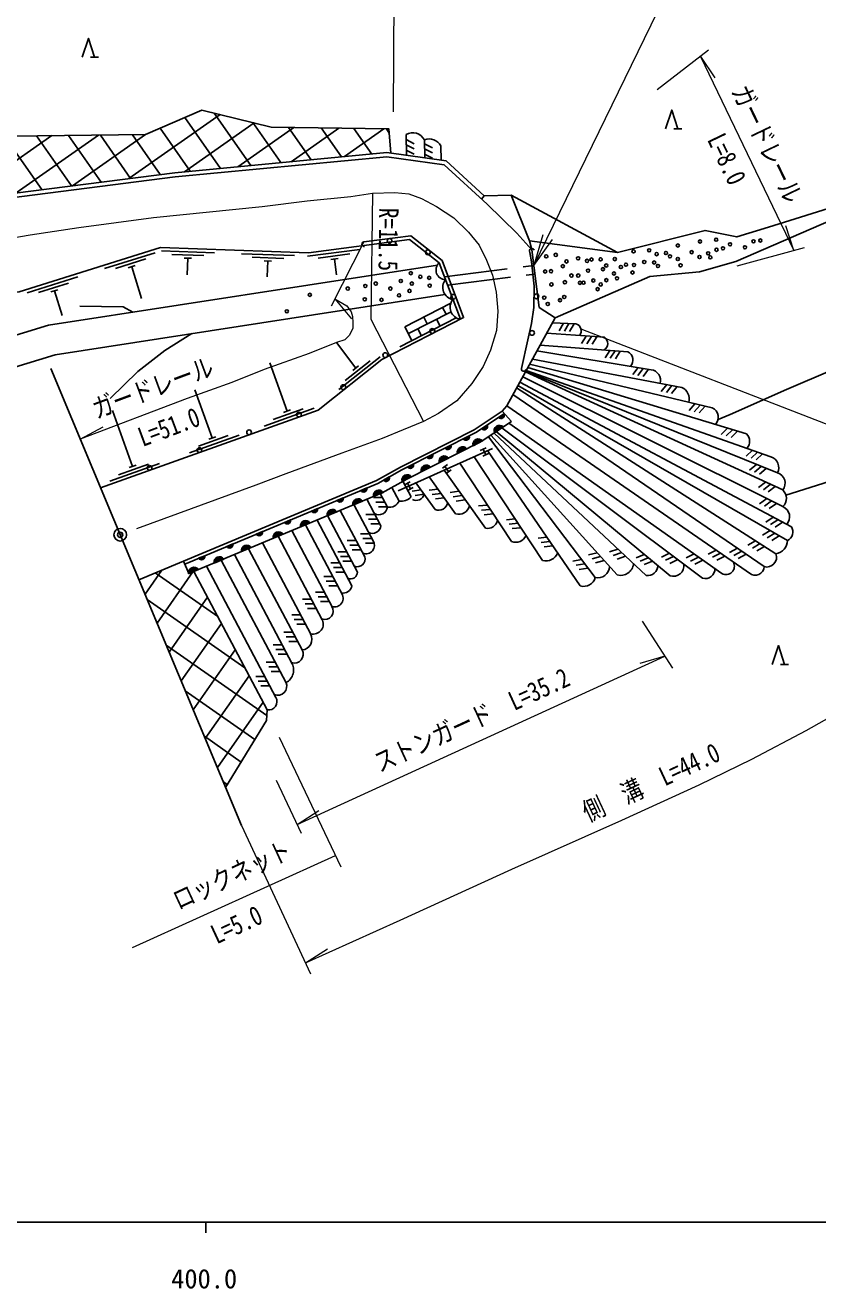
# Model space of a CAD drawing. Units: millimetres, scale not verified. Extents: x 40000 to 680000, y 20000 to 380000.
# Drawn here: x 450918 to 525889, y 198715 to 318208 of the extents above; entities that cross this region are included whole.
import ezdxf
from ezdxf.enums import TextEntityAlignment as Align

# ---------------------------------------------------------------- set-up
doc = ezdxf.new("R2010")
doc.units = ezdxf.units.MM
doc.header["$LTSCALE"] = 1000
doc.header["$PDMODE"] = 32
doc.header["$PDSIZE"] = 500
doc.linetypes.add('CHAIN', pattern=[18.5, 12, -1.5, 3.5, -1.5])
doc.linetypes.add('DASHED', pattern=[7.5, 6, -1.5])
for name, color, linetype, lineweight in [('M-BGD', 7, 'Continuous', 25), ('M-BMK', 2, 'CHAIN', 13), ('M-BMK-OTRS', 5, 'Continuous', 25), ('M-BMK-SRVR', 3, 'Continuous', 25), ('M-STR-HTXT', 7, 'Continuous', 13), ('M-TTL-BAND', 7, 'Continuous', 25)]:
    doc.layers.add(name, color=color, linetype=linetype, lineweight=lineweight)
doc.layers.add('M-OTRS', color=6, linetype='Continuous')
doc.styles.add('ＭＳ ゴシック', font='')
doc.styles.get('ＭＳ ゴシック').set_extended_font_data('MS Gothic')

# ---------------------------------------------------------------- blocks, each defined once
blk = doc.blocks.new('open_arrow')
at = {"color": 0, "linetype": 'Continuous', "lineweight": -2}
blk.add_lwpolyline([(7.5, 1.25), (0, 0), (7.5, -1.25)], dxfattribs=at)

msp = doc.modelspace()

# ---------------------------------------------------------------- hatches: boundary and pattern name
at = {"layer": 'M-BGD'}
for points in [[(495700, 281115), (496221, 281462, -0.84072)], [(494102, 280048), (494622, 280396, -0.84072)], [(495309, 279669, -0.82183), (496133, 280219)], [(490632, 278213), (491191, 278495, -0.84072)], [(492362, 279083), (492921, 279364, -0.84072)], [(493290, 278447, -0.82183), (494176, 278892)], [(488911, 277349), (489470, 277630, -0.84072)], [(490087, 276837, -0.82183), (490972, 277282)], [(491803, 277699, -0.82183), (492688, 278144)], [(487085, 276430), (487644, 276712, -0.84072)], [(488379, 275978, -0.82183), (489264, 276423)], [(484811, 275187), (485357, 275493, -0.84072)], [(486567, 275067, -0.82183), (487452, 275512)], [(482658, 274209), (483235, 274450, -0.84072)], [(483862, 273644, -0.82183), (484776, 274026)], [(477989, 272259), (478566, 272500, -0.84072)], [(480403, 273267), (480981, 273509, -0.84072)], [(481912, 272830, -0.82183), (482826, 273212)], [(475432, 271191), (476009, 271432, -0.84072)], [(476958, 270761, -0.82183), (477872, 271142)], [(479480, 271814, -0.82183), (480395, 272196)], [(472777, 270082), (473355, 270323, -0.84072)], [(474385, 269686, -0.82183), (475299, 270068)], [(469978, 268913), (470555, 269154, -0.84072)], [(471385, 268433, -0.82183), (472299, 268815)], [(467322, 267804), (467900, 268045, -0.84072)], [(468778, 267344, -0.82183), (469692, 267726)], [(466376, 266341, -0.82183), (467291, 266723)]]:
    msp.add_hatch(color=256, dxfattribs=at).paths.add_polyline_path(points)

# ---------------------------------------------------------------- linework, layer by layer
for p, q in [((457097, 315182), (457849, 315182)), ((469349, 309762), (460701, 303706)), ((469385, 304671), (466012, 309488)), ((472246, 304943), (468774, 309902)), ((466523, 304399), (463676, 308466)), ((472578, 308971), (465975, 304347)), ((476323, 308541), (471018, 304826)), ((475108, 305215), (472457, 309001)), ((477970, 305487), (475825, 308549)), ((480585, 308473), (476060, 305305)), ((480831, 305758), (478912, 308500)), ((484847, 308406), (481103, 305784)), ((483693, 306030), (481998, 308451)), ((485352, 308019), (485084, 308402)), ((512288, 308404), (513041, 308404)), ((453430, 307771), (444012, 301177)), ((452481, 302661), (449004, 307626)), ((457854, 307816), (450049, 302351)), ((455283, 303017), (451965, 307756)), ((458086, 303374), (454995, 307787)), ((462277, 307862), (455375, 303029)), ((460888, 303730), (458025, 307818)), ((463690, 304086), (461056, 307849)), ((486943, 307872), (486974, 305906)), ((487699, 307007), (486950, 307389)), ((488677, 307360), (488704, 305661)), ((487706, 306507), (486958, 306889)), ((487714, 306007), (486966, 306389)), ((489431, 306629), (488683, 307010)), ((489439, 306129), (488691, 306510)), ((489447, 305629), (488699, 306011)), ((490237, 306798), (490259, 305440)), ((494347, 302062), (494077, 301767)), ((506943, 296729), (496894, 302135)), ((498830, 296955), (498636, 297829)), ((463194, 296695), (458422, 295203)), ((468808, 296696), (463811, 296872)), ((467798, 296432), (464799, 296537)), ((476383, 296429), (471386, 296605)), ((482560, 297016), (477603, 296363)), ((481608, 296588), (478633, 296196)), ((462329, 296111), (459466, 295215)), ((461321, 295481), (460653, 295272)), ((460987, 295376), (461927, 292373)), ((466638, 296172), (465938, 296197)), ((466288, 296185), (466232, 294590)), ((475373, 296165), (472375, 296270)), ((474213, 295905), (473514, 295930)), ((473863, 295918), (473810, 294419)), ((480507, 296140), (479812, 296049)), ((480160, 296095), (480355, 294607)), ((455886, 294410), (451113, 292917)), ((455021, 293825), (452157, 292929)), ((454013, 293195), (453345, 292986)), ((453679, 293091), (454409, 290756)), ((491182, 291929), (486833, 289699)), ((491693, 290540), (486367, 287809)), ((491199, 291112), (487168, 289045)), ((488948, 289958), (488612, 290611)), ((490173, 289760), (489837, 290414)), ((490727, 290870), (490392, 291524)), ((486833, 289699), (487503, 288391)), ((488393, 288848), (488058, 289501)), ((500775, 290072), (503019, 289977)), ((501416, 289302), (501841, 290027)), ((501916, 289281), (502341, 290006)), ((502416, 289260), (502840, 289985)), ((482176, 285772), (480351, 288206)), ((500235, 289087), (505714, 288697)), ((503548, 288107), (503993, 288819)), ((504046, 288072), (504492, 288784)), ((504545, 288036), (504990, 288748)), ((480594, 283745), (484505, 286860)), ((499320, 287418), (510134, 285631)), ((499621, 287968), (507924, 287331)), ((505765, 286752), (506215, 287462)), ((506264, 286714), (506713, 287424)), ((506762, 286676), (507212, 287386)), ((475682, 281706), (474044, 286296)), ((481189, 284603), (483536, 286472)), ((481902, 285554), (482449, 285990)), ((498449, 285830), (519148, 279561)), ((498628, 286156), (515914, 282016)), ((498890, 286635), (513019, 283961)), ((508384, 285168), (508893, 285836)), ((508877, 285086), (509387, 285754)), ((509371, 285005), (509880, 285673)), ((497695, 284455), (523397, 270769)), ((497977, 284969), (522599, 272680)), ((498234, 285437), (522574, 274261)), ((522074, 275869), (498272, 285506)), ((498303, 285563), (521460, 277404)), ((468603, 279180), (466960, 283743)), ((497059, 283294), (520816, 267007)), ((497400, 283916), (521933, 268225)), ((497522, 284139), (523029, 269480)), ((511075, 283573), (511600, 284229)), ((511566, 283480), (512091, 284136)), ((512057, 283387), (512582, 284043)), ((496466, 282213), (519618, 266267)), ((513712, 281780), (514268, 282410)), ((514199, 281664), (514754, 282293)), ((514685, 281547), (515240, 282177)), ((461064, 276490), (459181, 281769)), ((473529, 280301), (478238, 281981)), ((474370, 280920), (477196, 281928)), ((475353, 281589), (476012, 281824)), ((496221, 281462), (495700, 281115)), ((496043, 281704), (496912, 280738)), ((494622, 280396), (494102, 280048)), ((495272, 279644), (509649, 266170)), ((495309, 279669), (496133, 280219)), ((495480, 279783), (511922, 266139)), ((496001, 280131), (515002, 265915)), ((496664, 280573), (516810, 266355)), ((516757, 279509), (517349, 280106)), ((517235, 279365), (517827, 279961)), ((517714, 279220), (518306, 279816)), ((466450, 277775), (471160, 279455)), ((467292, 278394), (470117, 279402)), ((468274, 279063), (468933, 279298)), ((491191, 278495), (490632, 278213)), ((492921, 279364), (492362, 279083)), ((493290, 278447), (494176, 278892)), ((494732, 279284), (504836, 265979)), ((494954, 279433), (506924, 266218)), ((486196, 274171), (495125, 278194)), ((489470, 277630), (488911, 277349)), ((490087, 276837), (490972, 277282)), ((491803, 277699), (492688, 278144)), ((499859, 267601), (493379, 277407)), ((494510, 278246), (493963, 278000)), ((494757, 277699), (494210, 277452)), ((494483, 277576), (494237, 278123)), ((503429, 265182), (494640, 277976)), ((519115, 277443), (519732, 278013)), ((519586, 277277), (520204, 277846)), ((520058, 277111), (520676, 277680)), ((458911, 275085), (463621, 276765)), ((459752, 275703), (462578, 276712)), ((460735, 276372), (461394, 276608)), ((487644, 276712), (487085, 276430)), ((488379, 275978), (489264, 276423)), ((490866, 276663), (490379, 276313)), ((494450, 270641), (490536, 276126)), ((490973, 276001), (490622, 276488)), ((491216, 276176), (490729, 275826)), ((496919, 269372), (492015, 276793)), ((519442, 276134), (520086, 276674)), ((519906, 275946), (520549, 276486)), ((520369, 275758), (521013, 276298)), ((485357, 275493), (484811, 275187)), ((486567, 275067), (487452, 275512)), ((487413, 273606), (486633, 275079)), ((487338, 275035), (486807, 274754)), ((487353, 274364), (487073, 274895)), ((489689, 272413), (487879, 274930)), ((491635, 272016), (489133, 275495)), ((520293, 274492), (520961, 275002)), ((483235, 274450), (482658, 274209)), ((483862, 273644), (484776, 274026)), ((485183, 272632), (484505, 273913)), ((486288, 273203), (485601, 274500)), ((487619, 274505), (487088, 274224)), ((487526, 274150), (488359, 274263)), ((487818, 273744), (488650, 273857)), ((489131, 274227), (489963, 274341)), ((489423, 273821), (490255, 273935)), ((491103, 274025), (491935, 274138)), ((491395, 273619), (492227, 273733)), ((520748, 274283), (521415, 274793)), ((521202, 274074), (521869, 274584)), ((478566, 272500), (477989, 272259)), ((480981, 273509), (480403, 273267)), ((481912, 272830), (482826, 273212)), ((483893, 269312), (482009, 272870)), ((484565, 270860), (483230, 273380)), ((483857, 273549), (484697, 273548)), ((484091, 273107), (484931, 273107)), ((484325, 272665), (485165, 272665)), ((489715, 273415), (490547, 273529)), ((491687, 273213), (492519, 273327)), ((493794, 272756), (494630, 272837)), ((520395, 272951), (521078, 273439)), ((520842, 272728), (521526, 273216)), ((521290, 272505), (521973, 272993)), ((476009, 271432), (475432, 271191)), ((481821, 265202), (478529, 271417)), ((479480, 271814), (480395, 272196)), ((482346, 266497), (479522, 271831)), ((483031, 267939), (480707, 272326)), ((483147, 271952), (483987, 271951)), ((483381, 271510), (484221, 271509)), ((494069, 272339), (494905, 272420)), ((494345, 271922), (495181, 272003)), ((496429, 271446), (497265, 271527)), ((520981, 271214), (521678, 271684)), ((521423, 270979), (522119, 271449)), ((473355, 270323), (472777, 270082)), ((474385, 269686), (475299, 270068)), ((479987, 263139), (476134, 270416)), ((476958, 270761), (477872, 271142)), ((480957, 264263), (477415, 270951)), ((482624, 270123), (483464, 270123)), ((483615, 271068), (484455, 271067)), ((496704, 271029), (497540, 271110)), ((496980, 270612), (497816, 270693)), ((520674, 269978), (521385, 270425)), ((521107, 269729), (521818, 270176)), ((521864, 270744), (522560, 271214)), ((470555, 269154), (469978, 268913)), ((477926, 260631), (473358, 269257)), ((479021, 261985), (474842, 269877)), ((481382, 269466), (482222, 269465)), ((481616, 269024), (482456, 269023)), ((482858, 269681), (483698, 269681)), ((483092, 269239), (483932, 269239)), ((499432, 269690), (500266, 269786)), ((499715, 269278), (500549, 269374)), ((499998, 268866), (500832, 268962)), ((519285, 269038), (520016, 269451)), ((519706, 268768), (520437, 269181)), ((520127, 268499), (520859, 268912)), ((521541, 269480), (522252, 269927)), ((467900, 268045), (467322, 267804)), ((468778, 267344), (469692, 267726)), ((476176, 257819), (470706, 268149)), ((471385, 268433), (472299, 268815)), ((477136, 259061), (472030, 268702)), ((480498, 268402), (481338, 268401)), ((480732, 267960), (481572, 267959)), ((481850, 268582), (482690, 268582)), ((502720, 267538), (503549, 267673)), ((504202, 268118), (505016, 268325)), ((504538, 267748), (505352, 267954)), ((506182, 268403), (506976, 268675)), ((506546, 268061), (507341, 268333)), ((506911, 267719), (507706, 267991)), ((508697, 267851), (509474, 268171)), ((509082, 267532), (509859, 267852)), ((511097, 267909), (511857, 268268)), ((511498, 267610), (512258, 267968)), ((511898, 267310), (512658, 267669)), ((513437, 267828), (514187, 268207)), ((513846, 267539), (514595, 267919)), ((515524, 268186), (516269, 268574)), ((515936, 267902), (516681, 268290)), ((516347, 267619), (517093, 268007)), ((517545, 268349), (518290, 268739)), ((517958, 268067), (518702, 268456)), ((518370, 267784), (519114, 268173)), ((463851, 266679), (462249, 264391)), ((466786, 266512), (463389, 261661)), ((466380, 266343), (465885, 267529)), ((466376, 266341), (467291, 266723)), ((474618, 254638), (468051, 267040)), ((475588, 256032), (469450, 267625)), ((479829, 267377), (480669, 267376)), ((480063, 266935), (480903, 266934)), ((480297, 266493), (481137, 266492)), ((480966, 267518), (481806, 267517)), ((503022, 267139), (503851, 267275)), ((503325, 266741), (504154, 266876)), ((504874, 267377), (505688, 267584)), ((509467, 267213), (510244, 267533)), ((514254, 267251), (515004, 267630)), ((469125, 262280), (463220, 266415)), ((479155, 266080), (479995, 266080)), ((479389, 265638), (480229, 265638)), ((468156, 264110), (464530, 258931)), ((478381, 264587), (479221, 264587)), ((478615, 264146), (479455, 264145)), ((479623, 265196), (480463, 265196)), ((471694, 257430), (462454, 263899)), ((477149, 263935), (477989, 263935)), ((477383, 263493), (478223, 263493)), ((477617, 263051), (478457, 263051)), ((478849, 263704), (479689, 263703)), ((476129, 262440), (476969, 262439)), ((476363, 261998), (477203, 261997)), ((469470, 261629), (465670, 256201)), ((475376, 260798), (476216, 260798)), ((476597, 261556), (477437, 261556)), ((473769, 252925), (464256, 259586)), ((474385, 259614), (475225, 259614)), ((475610, 260356), (476450, 260356)), ((475844, 259914), (476684, 259914)), ((470785, 259147), (466810, 253471)), ((474619, 259173), (475459, 259172)), ((474853, 258731), (475693, 258730)), ((473715, 257985), (474555, 257984)), ((473949, 257543), (474789, 257542)), ((474183, 257101), (475023, 257100)), ((522370, 257760), (523123, 257760)), ((472099, 256665), (467950, 250741)), ((472726, 256625), (473566, 256625)), ((472960, 256183), (473800, 256183)), ((473194, 255742), (474034, 255741)), ((472645, 250660), (466058, 255272)), ((473413, 254183), (469091, 248011)), ((471337, 248524), (467859, 250959)), ((470029, 246388), (469661, 246646))]:
    msp.add_line(p, q, dxfattribs=at)
at = {"layer": 'M-BGD', "linetype": 'DASHED'}
for p, q in [((490570, 294403), (499018, 295476)), ((490860, 293634), (499119, 294682))]:
    msp.add_line(p, q, dxfattribs=at)
at = {"layer": 'M-BGD'}
for points in [[(456310, 315182), (456892, 316964), (457474, 315182)], [(494347, 302062), (496894, 302135), (498636, 297829), (506943, 296729), (515226, 298802), (518227, 298199), (521239, 299128), (528377, 301362), (531165, 303354), (542157, 313097)], [(561377, 312918), (558259, 308367), (555587, 305103), (552518, 302432), (548820, 299525), (545801, 297695), (541817, 295346), (539095, 293639), (537640, 292493), (533662, 289191), (531425, 287667), (527273, 285610), (522919, 283767), (517616, 281407), (516464, 280928)], [(391121, 287612), (389772, 291309), (397884, 295538), (415236, 301010), (424135, 303554), (442661, 306316), (449511, 307731), (462293, 307862), (467612, 310187), (474194, 308575), (485322, 308398), (485506, 306114)], [(499523, 291503), (501039, 290554), (510005, 294443), (514715, 294889), (518131, 295864), (528826, 300511), (539788, 310236)], [(511501, 308404), (512083, 310186), (512666, 308404)], [(448204, 302117), (465061, 304261), (485135, 306167), (490729, 305374), (494347, 302062)], [(445879, 301418), (465105, 303863), (485126, 305764), (490551, 304995), (494602, 301287), (497430, 298559), (498830, 296955), (499523, 291503)], [(420893, 287000), (430598, 289995), (450338, 292989), (463725, 297176), (477725, 296682), (487283, 297940), (490069, 295734), (492078, 290400)], [(482962, 297724), (487384, 298306), (490362, 295949), (492391, 290561), (484645, 286589), (478643, 281807), (458045, 274457)], [(497848, 285750), (498478, 288445), (498823, 289991), (499026, 291518), (499067, 293533), (498809, 295822), (498638, 296709), (498613, 296840)], [(489905, 295533), (453114, 289846), (409800, 276584)], [(490620, 292751), (453754, 287052), (410637, 273850)], [(461105, 291081), (460168, 291580), (456087, 291649)], [(501039, 290554), (496466, 282213), (496043, 281704), (493401, 279942), (486406, 276425), (484133, 275150), (461673, 265770)], [(466689, 289052), (464122, 287438), (461573, 285460), (458949, 282913)], [(540412, 282069), (535884, 279487), (531563, 277234), (527554, 275243), (522877, 273774)], [(496246, 281479), (493552, 279682), (486547, 276160), (484265, 274880), (466001, 267252)], [(496912, 280738), (494049, 278829), (487010, 275290), (484697, 273993), (466380, 266343)], [(469874, 246135), (473746, 252458), (473797, 253459), (466867, 266546)], [(521583, 257760), (522165, 259542), (522748, 257760)]]:
    msp.add_lwpolyline(points, dxfattribs=at)
for centre, radius in [((485381, 297816), 225), ((514756, 297754), 150), ((516282, 297928), 150), ((517594, 297496), 150), ((519809, 297780), 150), ((520465, 297854), 150), ((489007, 296734), 225), ((500204, 296354), 150), ((501104, 296491), 150), ((508466, 296825), 150), ((509943, 296925), 150), ((510648, 296567), 150), ((511527, 296666), 150), ((511910, 296357), 150), ((512653, 297383), 150), ((513964, 296752), 150), ((514707, 296295), 150), ((515523, 296641), 150), ((515721, 296258), 150), ((516307, 296976), 150), ((516926, 297112), 150), ((519004, 297211), 150), ((501772, 295428), 150), ((502118, 295873), 150), ((503220, 296170), 150), ((504061, 295922), 150), ((504160, 295007), 150), ((504482, 296058), 150), ((505348, 296071), 150), ((505571, 295143), 150), ((505880, 295489), 150), ((506697, 296095), 150), ((507266, 295341), 150), ((507748, 295564), 150), ((508503, 295539), 150), ((509473, 295825), 150), ((510413, 295776), 150), ((510772, 295442), 150), ((512653, 296097), 150), ((512913, 295504), 150), ((486452, 294025), 150), ((487393, 294767), 150), ((488291, 294422), 150), ((489132, 294323), 150), ((500102, 294921), 150), ((500658, 294945), 150), ((501970, 293907), 150), ((502589, 294537), 150), ((503232, 294537), 150), ((503393, 293845), 150), ((503727, 293857), 150), ((504655, 294068), 150), ((505892, 294105), 150), ((506610, 294735), 150), ((506895, 294278), 150), ((508367, 294822), 150), ((477840, 292715), 150), ((481429, 293308), 150), ((483087, 293556), 150), ((484076, 293778), 150), ((485462, 293308), 150), ((486279, 292665), 150), ((487269, 293086), 150), ((487491, 293778), 150), ((489182, 293581), 150), ((499272, 292574), 225), ((500695, 293697), 150), ((505063, 293251), 150), ((505360, 293697), 150), ((483037, 292294), 150), ((484621, 292245), 150), ((491412, 292524), 225), ((500015, 292448), 150), ((500349, 291854), 150), ((501512, 292213), 150), ((501908, 292510), 150), ((475663, 291157), 150), ((489424, 289292), 225), ((498857, 289109), 225), ((484975, 287010), 225), ((481009, 283980), 225), ((476806, 281390), 225), ((472097, 279710), 225), ((467388, 278030), 225), ((462678, 276349), 225)]:
    msp.add_circle(centre, radius, dxfattribs=at)
for centre, radius, start, end in [((487570, 306802), 1240, 26.76263, 120.38258), ((489151, 306231), 1225, 27.59489, 112.78406), ((482992, 297501), 225, 97.49664, 277.49664), ((498834, 296882), 225, 10.81301, 190.81301), ((490692, 295061), 918, 132.79642, 268.48514), ((491571, 293415), 1160, 141.12597, 260.15559), ((492276, 291543), 1160, 141.12597, 260.15559), ((502806, 289296), 713, 322.66499, 72.63309), ((505309, 288109), 714, 301.79004, 55.37756), ((507552, 286556), 859, 315.69148, 64.3639), ((498067, 285699), 225, 166.83325, 346.83325), ((509985, 284616), 1026, 344.85078, 81.66774), ((512543, 282878), 1182, 343.91493, 66.28284), ((515500, 281124), 983, 316.64771, 65.097), ((495930, 281334), 318, 223.59629, 23.81402), ((494332, 280267), 318, 223.59629, 23.81402), ((495775, 279862), 505, 44.87606, 202.53425), ((490887, 278403), 318, 216.58127, 16.79901), ((492617, 279273), 318, 216.58127, 16.79901), ((493777, 278582), 505, 37.86105, 195.51924), ((518451, 278850), 995, 319.15817, 45.59715), ((489166, 277538), 318, 216.58127, 16.79901), ((490573, 276972), 505, 37.86105, 195.51924), ((492289, 277834), 505, 37.86105, 195.51924), ((521123, 276379), 1079, 331.75568, 71.81243), ((487340, 276620), 318, 216.58127, 16.79901), ((488865, 276113), 505, 37.86105, 195.51924), ((485057, 275387), 318, 219.17196, 19.38969), ((487054, 275202), 505, 37.86105, 195.51924), ((521808, 274904), 1000, 319.96022, 74.62254), ((482925, 274380), 318, 212.56025, 12.77798), ((484357, 273745), 505, 33.84002, 191.49821), ((487904, 274033), 767, 242.23442, 346.73851), ((521826, 273458), 1097, 314.82057, 47.01953), ((478257, 272430), 318, 212.56025, 12.77798), ((480671, 273438), 318, 212.56025, 12.77798), ((482407, 272930), 505, 33.84002, 191.49821), ((484366, 272729), 823, 239.79521, 353.17462), ((485336, 273690), 1069, 261.78455, 332.9329), ((486486, 274425), 1238, 260.79275, 318.53534), ((490024, 273206), 861, 247.14115, 351.16855), ((491962, 272945), 985, 250.58879, 348.95826), ((522168, 271707), 1064, 318.35345, 66.08293), ((475699, 271362), 318, 212.56025, 12.77798), ((477453, 270861), 505, 33.84002, 191.49821), ((479975, 271915), 505, 33.84002, 191.49821), ((494640, 271623), 1000, 259.05137, 344.77697), ((473045, 270253), 318, 212.56025, 12.77798), ((474880, 269787), 505, 33.84002, 191.49821), ((483743, 270988), 832, 246.34174, 351.14946), ((522647, 270286), 892, 295.34292, 32.78637), ((470246, 269084), 318, 212.56025, 12.77798), ((471880, 268534), 505, 33.84002, 191.49821), ((483154, 269013), 797, 247.76179, 33.71499), ((497288, 270418), 1109, 250.5959, 335.69896), ((521731, 269507), 1298, 278.92993, 358.81763), ((467590, 267975), 318, 212.56025, 12.77798), ((469273, 267445), 505, 33.84002, 191.49821), ((482325, 267729), 736, 248.70433, 16.49843), ((500199, 268720), 1169, 253.08677, 338.82424), ((521066, 267899), 926, 254.36268, 20.61634), ((466871, 266442), 505, 33.84002, 191.49821), ((481700, 266504), 647, 246.92843, 359.36571), ((505074, 267082), 1129, 257.83385, 356.7101), ((507218, 267452), 1268, 256.61011, 351.84044), ((509788, 267141), 981, 261.89228, 357.46755), ((512228, 267087), 996, 252.14493, 9.78947), ((515251, 266786), 906, 254.06768, 1.93608), ((517199, 267064), 808, 241.21772, 27.74476), ((519986, 267012), 830, 227.14173, 359.63481), ((503744, 266266), 1128, 253.76404, 345.26412), ((480174, 264025), 818, 252.75356, 38.85884), ((481014, 265330), 817, 255.66334, 350.97349), ((479254, 262818), 800, 249.75466, 32.14661), ((478155, 261579), 956, 255.40325, 30.69809), ((477006, 260158), 1034, 275.20715, 28.62174), ((476395, 258712), 819, 249.61399, 30.55919), ((474929, 257239), 1376, 298.66637, 30.84728), ((474803, 255694), 855, 247.62404, 23.2732), ((473940, 254234), 789, 259.50132, 30.78647)]:
    msp.add_arc(centre, radius, start, end, dxfattribs=at)
at = {"layer": 'M-BMK'}
msp.add_lwpolyline([(446513, 297567), (451386, 298379), (455995, 299078), (463063, 300013), (473333, 301075), (477583, 301618), (481703, 302022), (483760, 302343), (485878, 302385), (487201, 302254), (488393, 301832), (489820, 301058), (491452, 299982), (492842, 298652), (493845, 297407), (494558, 295993), (495126, 294567), (495477, 292971), (495629, 291160), (495496, 289346), (494940, 287485), (494238, 285950), (493163, 284330), (491732, 282703), (490024, 281479), (488578, 280729), (486672, 279943), (484685, 279126), (480852, 277742), (475581, 275784), (472716, 274720), (459897, 270021)], dxfattribs=at)
at = {"layer": 'M-BMK-OTRS'}
msp.add_line((471387, 242513), (453329, 285748), dxfattribs=at)
at = {"layer": 'M-BMK-SRVR'}
msp.add_circle((459897, 270021), 600, dxfattribs=at)
at = {"layer": 'M-OTRS'}
msp.add_point((459897, 270021), dxfattribs=at)
at = {"layer": 'M-STR-HTXT'}
for p, q in [((485837, 327533), (485735, 310016)), ((515551, 315862), (510701, 312103)), ((514783, 315267), (523617, 296896)), ((514783, 315267), (516145, 313224)), ((523617, 296896), (522871, 299235)), ((482962, 297724), (479853, 291641)), ((524608, 297167), (518245, 295426)), ((480201, 292321), (481769, 290433)), ((503486, 289512), (552308, 270534)), ((456126, 279052), (458274, 280239)), ((509286, 261853), (512157, 257401)), ((476636, 242619), (511412, 258556)), ((511412, 258556), (509060, 257854)), ((474937, 250867), (480777, 238601)), ((474640, 246811), (477019, 241815)), ((476636, 242619), (478704, 243942)), ((471387, 242513), (477907, 228487)), ((461052, 230991), (480256, 239696)), ((477418, 229539), (479495, 230847))]:
    msp.add_line(p, q, dxfattribs=at)
for points in [[(499018, 295476), (515676, 329648), (553663, 329648)], [(483760, 302343), (483624, 290423), (488578, 280729)], [(480201, 292321), (481354, 291665), (481762, 291108), (481886, 290651), (481910, 290094), (481910, 289548), (481607, 288905), (481156, 288466), (480351, 288206), (477764, 287176), (473525, 285648), (470448, 284434), (466220, 282912), (456126, 279052)], [(477418, 229539), (486374, 233564), (496950, 238393), (507344, 243042), (514677, 246362), (519667, 248799), (524780, 251511), (534701, 257096), (537791, 259235), (541160, 261763), (543894, 264124), (547017, 267111), (548874, 269340), (550420, 271268)]]:
    msp.add_lwpolyline(points, dxfattribs=at)
at = {"layer": 'M-TTL-BAND'}
for p, q in [((40000, 205000), (579000, 205000)), ((468000, 205000), (468000, 204000))]:
    msp.add_line(p, q, dxfattribs=at)

# ---------------------------------------------------------------- block references
at = {"layer": 'M-STR-HTXT', "xscale": 400, "yscale": 400, "rotation": 64}
msp.add_blockref('open_arrow', (499018, 295476), dxfattribs=at)

# ---------------------------------------------------------------- texts
at = {"layer": 'M-STR-HTXT', "style": 'ＭＳ ゴシック', "width": 0.8}
for s, rotation, p in [('ガードレール', 295.68, (519784, 306362)), ('L=8.0', 295.68, (515973, 304928)), ('R=11.5', 269.342, (483820, 297971)), ('ガードレール', 20.416, (463481, 282559)), ('L=51.0', 20.416, (465015, 278849)), ('ストンガード\u3000L=35.2', 24.621, (493754, 251177)), ('側\u3000溝\u3000L=44.0', 25.039, (510736, 245290)), ('ロックネット', 24.93, (471073, 236525)), ('L=5.0', 24.93, (471519, 231826))]:
    msp.add_text(s, height=1833, rotation=rotation, dxfattribs=at).set_placement(p, align=Align.BOTTOM_CENTER)
at = {"layer": 'M-TTL-BAND', "style": 'ＭＳ ゴシック'}
msp.add_text('400.0', height=1833, dxfattribs=at).set_placement((467844, 198195), align=Align.BOTTOM_CENTER)

doc.saveas('drawing.dxf')
